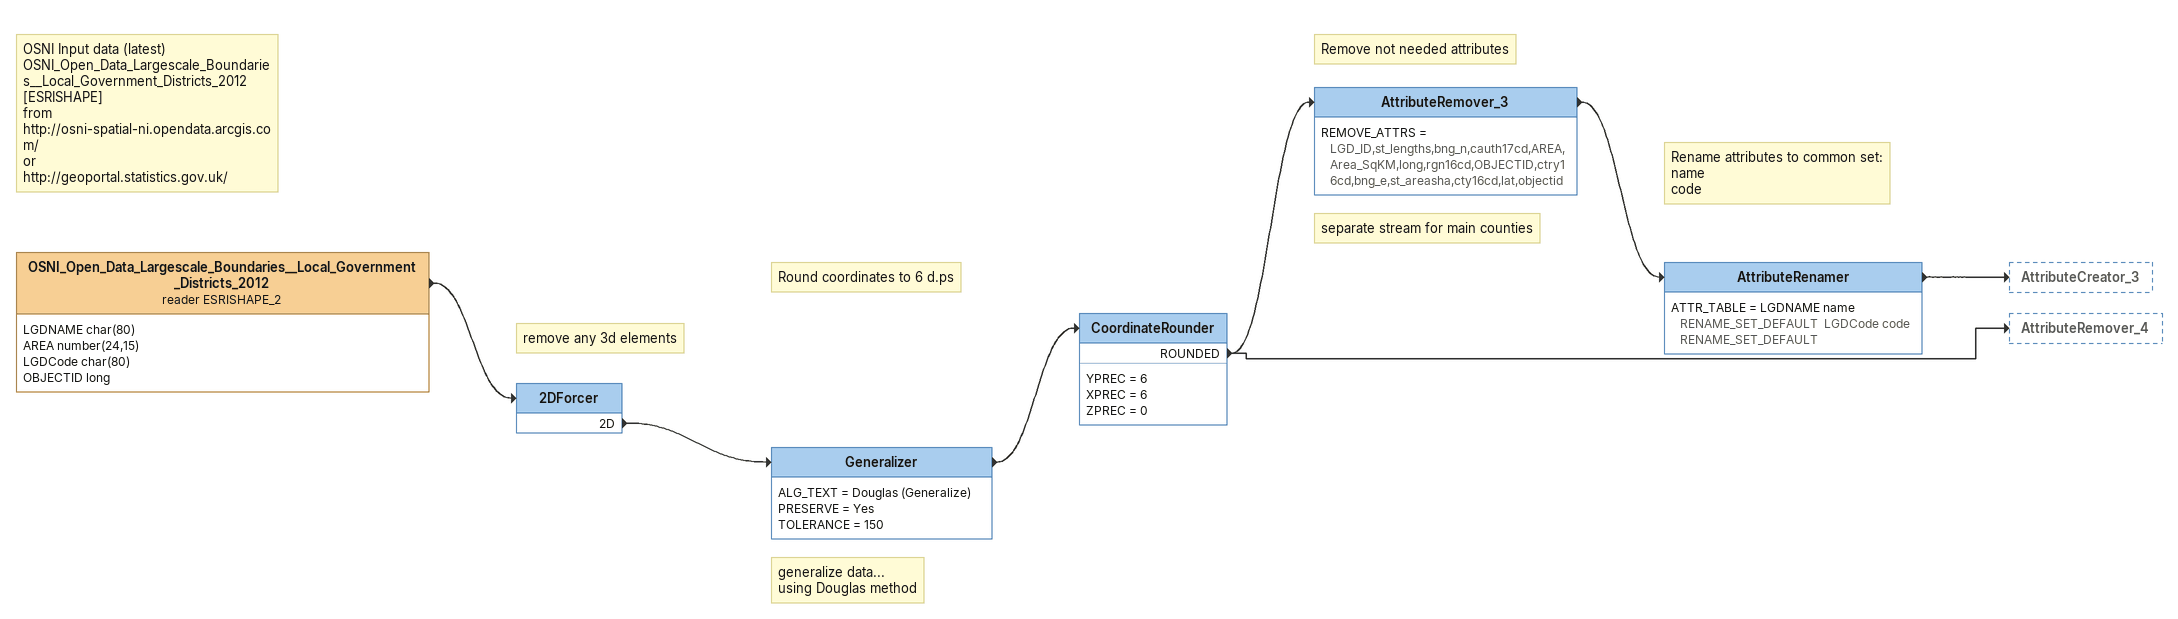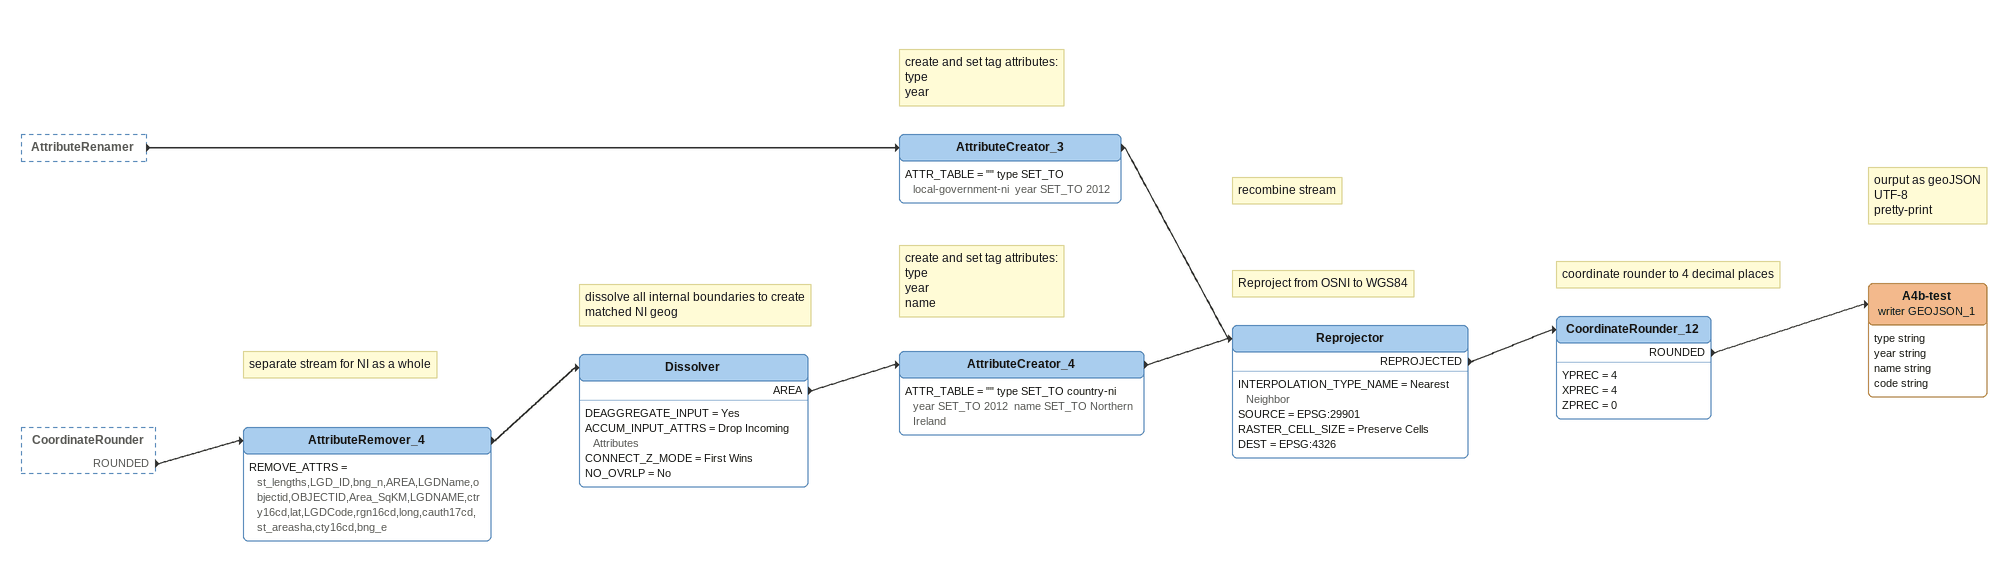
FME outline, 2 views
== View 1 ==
Note: OSNI Input data (latest) / OSNI_Open_Data_Largescale_Boundaries__Local_Government_Districts_2012 [ESRISHAPE] / from / http://osni-spatial-ni.opendata.arcgis.com/ / or / http://geoportal.statistics.gov.uk/
OSNI_Open_Data_Largescale_Boundaries__Local_Government_Districts_2012 (reader ESRISHAPE_2)
    attributes: LGDNAME char(80), AREA number(24,15), LGDCode char(80), OBJECTID long
    -> 2DForcer
Note: remove any 3d elements
2DForcer
    2D -> Generalizer
Note: generalize data... / using Douglas method
Generalizer
    ALG_TEXT = Douglas (Generalize)
    PRESERVE = Yes
    TOLERANCE = 150
    -> CoordinateRounder
Note: Round coordinates to 6 d.ps
CoordinateRounder
    YPREC = 6
    XPREC = 6
    ZPREC = 0
    ROUNDED -> AttributeRemover_3
    ROUNDED -> AttributeRemover_4
Note: Remove not needed attributes
Note: separate stream for main counties
AttributeRemover_3
    REMOVE_ATTRS = LGD_ID,st_lengths,bng_n,cauth17cd,AREA,Area_SqKM,long,rgn16cd,OBJECTID,ctry16cd,bng_e,st_areasha,cty16cd,lat,objectid
    -> AttributeRenamer
Note: Rename attributes to common set: / name / code
AttributeRenamer
    ATTR_TABLE = LGDNAME name RENAME_SET_DEFAULT  LGDCode code RENAME_SET_DEFAULT
    -> AttributeCreator_3

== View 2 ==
AttributeRenamer [outside]
    -> AttributeCreator_3
CoordinateRounder [outside]
    ROUNDED -> AttributeRemover_4
Note: create and set tag attributes: / type / year
AttributeCreator_3
    ATTR_TABLE = "" type SET_TO local-government-ni  year SET_TO 2012
    -> Reprojector
Note: separate stream for NI as a whole
AttributeRemover_4
    REMOVE_ATTRS = st_lengths,LGD_ID,bng_n,AREA,LGDName,objectid,OBJECTID,Area_SqKM,LGDNAME,ctry16cd,lat,LGDCode,rgn16cd,long,cauth17cd,st_areasha,cty16cd,bng_e
    -> Dissolver
Note: dissolve all internal boundaries to create matched NI geog
Dissolver
    DEAGGREGATE_INPUT = Yes
    ACCUM_INPUT_ATTRS = Drop Incoming Attributes
    CONNECT_Z_MODE = First Wins
    NO_OVRLP = No
    AREA -> AttributeCreator_4
Note: create and set tag attributes: / type / year / name
AttributeCreator_4
    ATTR_TABLE = "" type SET_TO country-ni  year SET_TO 2012  name SET_TO Northern Ireland
    -> Reprojector
Note: recombine stream
Note: Reproject from OSNI to WGS84
Reprojector
    INTERPOLATION_TYPE_NAME = Nearest Neighbor
    SOURCE = EPSG:29901
    RASTER_CELL_SIZE = Preserve Cells
    DEST = EPSG:4326
    REPROJECTED -> CoordinateRounder_12
Note: coordinate rounder to 4 decimal places
CoordinateRounder_12
    YPREC = 4
    XPREC = 4
    ZPREC = 0
    ROUNDED -> A4b-test (writer GEOJSON_1)
Note: ourput as geoJSON / UTF-8 / pretty-print
A4b-test (writer GEOJSON_1)
    attributes: type string, year string, name string, code string
